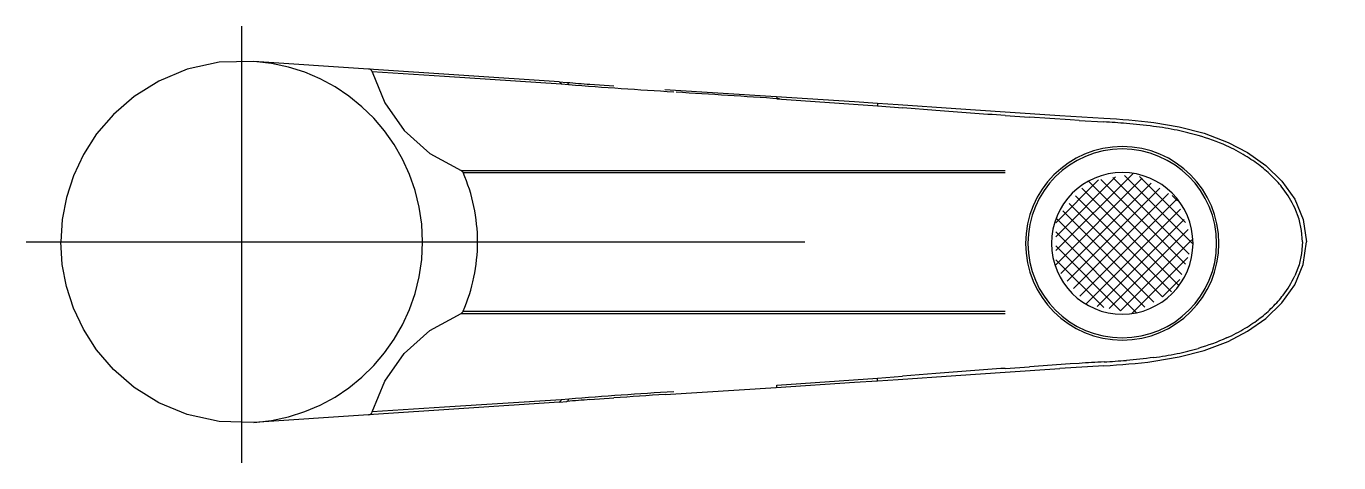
# Model space of a CAD drawing. Extents: x -346.476 to -346.308, y 285.733 to 285.789.
import ezdxf

# ---------------------------------------------------------------- set-up
doc = ezdxf.new("R2010")
doc.units = 0
doc.header["$LTSCALE"] = 0.2
doc.header["$MEASUREMENT"] = 0
for name, pattern in [('AXES', [0.54, 0.3, -0.08, 0.08, -0.08]), ('CACHE', [0.24, 0.12, -0.12]), ('CONTINU', [0])]:
    doc.linetypes.add(name, pattern=pattern)
doc.layers.get('0').update_dxf_attribs({"linetype": 'CONTINUOUS'})
doc.layers.add('DECA_EIXOS', color=5, linetype='AXES')

msp = doc.modelspace()

# ---------------------------------------------------------------- linework, layer by layer
at = {"linetype": 'CONTINU'}
for points in [[(-346.44703, 285.78402), (-346.45148, 285.7839), (-346.45559, 285.783), (-346.45925, 285.78148), (-346.46241, 285.77951), (-346.46507, 285.77721), (-346.46723, 285.7747), (-346.46893, 285.77205), (-346.47021, 285.76933), (-346.4711, 285.76655), (-346.47164, 285.76373), (-346.47182, 285.76085)], [(-346.4323, 285.78304), (-346.44703, 285.78402)], [(-346.4078, 285.7814), (-346.4323, 285.78304)], [(-346.43182, 285.78267), (-346.43021, 285.77872), (-346.42773, 285.77516), (-346.42443, 285.77219), (-346.42042, 285.77001)], [(-346.42256, 285.78207), (-346.43182, 285.78267)], [(-346.40754, 285.78109), (-346.42256, 285.78207)], [(-346.4078, 285.7814), (-346.40681, 285.78132)], [(-346.40657, 285.78101), (-346.40754, 285.78109)], [(-346.40386, 285.78108), (-346.40077, 285.78086)], [(-346.39424, 285.78043), (-346.37992, 285.77952)], [(-346.37992, 285.77952), (-346.36985, 285.77885)], [(-346.37983, 285.77923), (-346.36692, 285.77832)], [(-346.36985, 285.77885), (-346.36692, 285.77866)], [(-346.36692, 285.77866), (-346.36692, 285.77832)], [(-346.36692, 285.77866), (-346.36425, 285.77848)], [(-346.36692, 285.77832), (-346.36366, 285.77807)], [(-346.36425, 285.77848), (-346.35684, 285.77798)], [(-346.3594, 285.77772), (-346.36366, 285.77807)], [(-346.35684, 285.77798), (-346.3505, 285.77756)], [(-346.35053, 285.77707), (-346.3474, 285.77686)], [(-346.3505, 285.77756), (-346.34349, 285.77709)], [(-346.34349, 285.77709), (-346.33783, 285.77673)], [(-346.34217, 285.77651), (-346.3474, 285.77686)], [(-346.341, 285.77644), (-346.34217, 285.77651)], [(-346.341, 285.77644), (-346.33786, 285.77625)], [(-346.3314, 285.77616), (-346.32816, 285.77561), (-346.32496, 285.77479), (-346.32186, 285.77362)], [(-346.32186, 285.77362), (-346.31937, 285.77231), (-346.31703, 285.77065), (-346.31497, 285.76866), (-346.31332, 285.76634), (-346.31222, 285.76372), (-346.31182, 285.76085)], [(-346.42042, 285.77001), (-346.35053, 285.77002)], [(-346.42015, 285.76974), (-346.35053, 285.76974)], [(-346.34411, 285.75784), (-346.33291, 285.76904)], [(-346.34401, 285.75973), (-346.33409, 285.76964)], [(-346.34401, 285.76151), (-346.33634, 285.76918)], [(-346.34401, 285.7633), (-346.33851, 285.7688)], [(-346.32783, 285.75667), (-346.33981, 285.76865)], [(-346.32735, 285.75798), (-346.33822, 285.76885)], [(-346.32688, 285.75929), (-346.3367, 285.76912)], [(-346.32638, 285.76057), (-346.33519, 285.76938)], [(-346.32735, 285.76333), (-346.33327, 285.76926)], [(-346.34337, 285.75679), (-346.33177, 285.76839)], [(-346.34256, 285.75582), (-346.33064, 285.76774)], [(-346.34174, 285.75485), (-346.32951, 285.76708)], [(-346.32831, 285.75536), (-346.34068, 285.76774)], [(-346.3303, 285.75378), (-346.34231, 285.76579)], [(-346.32916, 285.75443), (-346.34149, 285.76676)], [(-346.34093, 285.75388), (-346.32841, 285.76639)], [(-346.32837, 285.76614), (-346.32905, 285.76682)], [(-346.31232, 285.76085), (-346.31243, 285.76231), (-346.31276, 285.76377), (-346.31331, 285.76521)], [(-346.33256, 285.75247), (-346.34397, 285.76388)], [(-346.33143, 285.75313), (-346.34312, 285.76482)], [(-346.34015, 285.75287), (-346.32797, 285.76505)], [(-346.33868, 285.75255), (-346.3275, 285.76374)], [(-346.33363, 285.75176), (-346.34401, 285.76214)], [(-346.33717, 285.75229), (-346.32702, 285.76243)], [(-346.44703, 285.73767), (-346.45148, 285.7378), (-346.45559, 285.7387), (-346.45925, 285.74021), (-346.46241, 285.74218), (-346.46507, 285.74448), (-346.46723, 285.74699), (-346.46893, 285.74964), (-346.47021, 285.75236), (-346.4711, 285.75514), (-346.47164, 285.75796), (-346.47182, 285.76085)], [(-346.33568, 285.75202), (-346.34401, 285.76035)], [(-346.33568, 285.75202), (-346.32654, 285.76112)], [(-346.32186, 285.74807), (-346.31937, 285.74938), (-346.31703, 285.75104), (-346.31497, 285.75303), (-346.31332, 285.75535), (-346.31222, 285.75797), (-346.31182, 285.76085)], [(-346.31232, 285.76085), (-346.31243, 285.75938), (-346.31276, 285.75792), (-346.31331, 285.75648)], [(-346.33785, 285.75241), (-346.34401, 285.75857)], [(-346.33423, 285.75165), (-346.32704, 285.75884)], [(-346.3303, 285.75378), (-346.32806, 285.75604)], [(-346.42015, 285.75195), (-346.35053, 285.75195)], [(-346.43182, 285.73903), (-346.43021, 285.74297), (-346.42773, 285.74653), (-346.42443, 285.7495), (-346.42042, 285.75168)], [(-346.42042, 285.75168), (-346.35053, 285.75168)], [(-346.3314, 285.74553), (-346.32816, 285.74608), (-346.32496, 285.7469), (-346.32186, 285.74807)], [(-346.34217, 285.74518), (-346.3474, 285.74483)], [(-346.34101, 285.74526), (-346.34217, 285.74518)], [(-346.37983, 285.74246), (-346.36692, 285.74337)], [(-346.36692, 285.74337), (-346.36372, 285.74362)], [(-346.36692, 285.74304), (-346.36692, 285.74337)], [(-346.36425, 285.74321), (-346.35684, 285.74371)], [(-346.3594, 285.74397), (-346.36372, 285.74362)], [(-346.35684, 285.74371), (-346.3505, 285.74414)], [(-346.35053, 285.74462), (-346.3474, 285.74483)], [(-346.3505, 285.74414), (-346.3435, 285.74461)], [(-346.39418, 285.74127), (-346.37992, 285.74218)], [(-346.37992, 285.74218), (-346.36985, 285.74284)], [(-346.36985, 285.74284), (-346.36692, 285.74304)], [(-346.36692, 285.74304), (-346.36425, 285.74321)], [(-346.4078, 285.7403), (-346.4323, 285.73866)], [(-346.40754, 285.7406), (-346.42256, 285.73962)], [(-346.4078, 285.7403), (-346.40682, 285.74038)], [(-346.40657, 285.74068), (-346.40754, 285.7406)], [(-346.40386, 285.74061), (-346.40079, 285.74083)], [(-346.4323, 285.73866), (-346.44703, 285.73767)], [(-346.42256, 285.73962), (-346.43182, 285.73903)]]:
    msp.add_lwpolyline(points, dxfattribs=at)
at = {"linetype": 'CACHE'}
msp.add_lwpolyline([(-346.44703, 285.73767, 0.935288), (-346.44703, 285.78402)], format="xyb", dxfattribs=at)
at = {"linetype": 'CONTINU'}
for points in [[(-346.43182, 285.78267, 0.322832), (-346.4323, 285.78304)], [(-346.4078, 285.7814, -0.298317), (-346.40754, 285.78109)], [(-346.40681, 285.78132, -0.290687), (-346.40657, 285.78101)], [(-346.40681, 285.78132, 0.002575), (-346.40386, 285.78108)], [(-346.39309, 285.78008, -0.005483), (-346.40657, 285.78101)], [(-346.37951, 285.77921, 0.00118), (-346.39278, 285.78006)], [(-346.37992, 285.77952, -0.331788), (-346.37984, 285.77939), (-346.37983, 285.77923)], [(-346.35053, 285.77707, -0.003336), (-346.3594, 285.77772)], [(-346.33494, 285.77604, 0.005603), (-346.33786, 285.77625)], [(-346.33783, 285.77673, -0.018727), (-346.3314, 285.77616)], [(-346.33147, 285.77568, 0.012956), (-346.33494, 285.77604)], [(-346.32841, 285.77517, 0.018671), (-346.33147, 285.77568)], [(-346.32573, 285.77451, 0.020528), (-346.32841, 285.77517)], [(-346.32207, 285.77318, 0.034775), (-346.32573, 285.77451)], [(-346.33547, 285.77308, 1), (-346.33547, 285.74824)], [(-346.33547, 285.77278, 1), (-346.33547, 285.74854)], [(-346.33547, 285.74824, 1), (-346.33547, 285.77308)], [(-346.33547, 285.74854, 1), (-346.33547, 285.77278)], [(-346.32084, 285.77258, 0.014886), (-346.32207, 285.77318)], [(-346.31967, 285.77191, 0.015635), (-346.32084, 285.77258)], [(-346.31775, 285.7706, 0.02794), (-346.31967, 285.77191)], [(-346.31618, 285.76922, 0.031587), (-346.31775, 285.7706)], [(-346.42015, 285.76974, 0.197408), (-346.42042, 285.77001)], [(-346.41829, 285.76085, 0.103373), (-346.42015, 285.76974)], [(-346.33547, 285.76975, 1), (-346.33547, 285.75157)], [(-346.33547, 285.75157, 1), (-346.33547, 285.76975)], [(-346.31479, 285.76766, 0.035157), (-346.31618, 285.76922)], [(-346.31331, 285.76521, 0.057517), (-346.31479, 285.76766)], [(-346.42015, 285.75195, 0.10336), (-346.41829, 285.76085)], [(-346.31479, 285.75403, 0.057517), (-346.31331, 285.75648)], [(-346.31618, 285.75247, 0.035157), (-346.31479, 285.75403)], [(-346.42042, 285.75168, 0.197457), (-346.42015, 285.75195)], [(-346.31775, 285.75109, 0.031622), (-346.31618, 285.75247)], [(-346.31968, 285.74977, 0.028057), (-346.31775, 285.75109)], [(-346.32207, 285.74852, -0.034777), (-346.32573, 285.74718)], [(-346.32207, 285.74852, 0.014927), (-346.32084, 285.74912)], [(-346.32084, 285.74912, 0.015635), (-346.31968, 285.74977)], [(-346.32841, 285.74652, 0.020528), (-346.32573, 285.74718)], [(-346.3378, 285.74545, 0.001144), (-346.34101, 285.74526)], [(-346.33783, 285.74496, 0.018725), (-346.3314, 285.74553)], [(-346.3378, 285.74545, 0.005603), (-346.33494, 285.74565)], [(-346.33147, 285.74601, -0.012956), (-346.33494, 285.74565)], [(-346.33147, 285.74601, 0.018717), (-346.32841, 285.74652)], [(-346.35053, 285.74462, 0.003336), (-346.3594, 285.74397)], [(-346.33783, 285.74496, 0.002364), (-346.3435, 285.74461)], [(-346.39309, 285.74161, 0.005483), (-346.40657, 285.74068)], [(-346.37992, 285.74218, 0.331713), (-346.37984, 285.74231), (-346.37983, 285.74246)], [(-346.4078, 285.7403, 0.298303), (-346.40754, 285.7406)], [(-346.40682, 285.74038, 0.29078), (-346.40657, 285.74068)], [(-346.40386, 285.74061, 0.00257), (-346.40682, 285.74038)], [(-346.39418, 285.74127, 0.001793), (-346.40079, 285.74083)], [(-346.4323, 285.73866, 0.322715), (-346.43182, 285.73903)]]:
    msp.add_lwpolyline(points, format="xyb", dxfattribs=at)
at = {"layer": 'DECA_EIXOS'}
for points in [[(-346.44859, 285.73251), (-346.44859, 285.78852)], [(-346.47627, 285.76085), (-346.30766, 285.76085)]]:
    msp.add_lwpolyline(points, dxfattribs=at)

doc.saveas('drawing.dxf')
